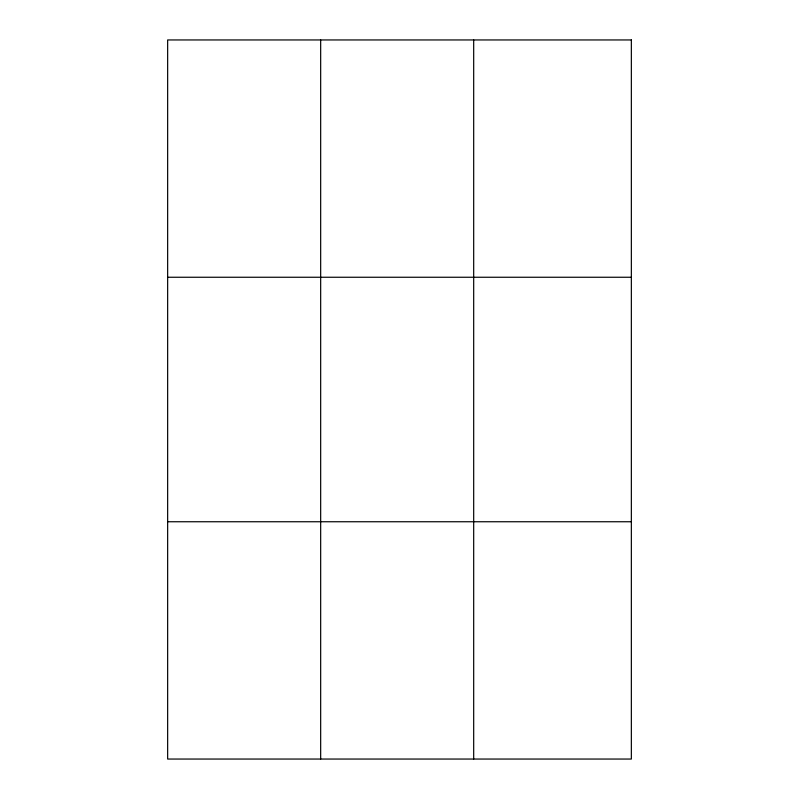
<?xml version="1.0" encoding="UTF-8"?>
<svg xmlns="http://www.w3.org/2000/svg" width="799" height="799" viewBox="0 0 799 799"><rect width="100%" height="100%" fill="white"/><g stroke="black" fill="none" stroke-linecap="round" stroke-linejoin="round"><path stroke-width="1.2" d="M320.669 759.05L320.669 39.95M473.687 759.05L473.687 39.95M167.65 277.253L631.35 277.253M167.65 521.747L631.35 521.747M631.35 39.95L167.65 39.95L167.65 759.05L631.35 759.05L631.35 39.95"/></g></svg>
